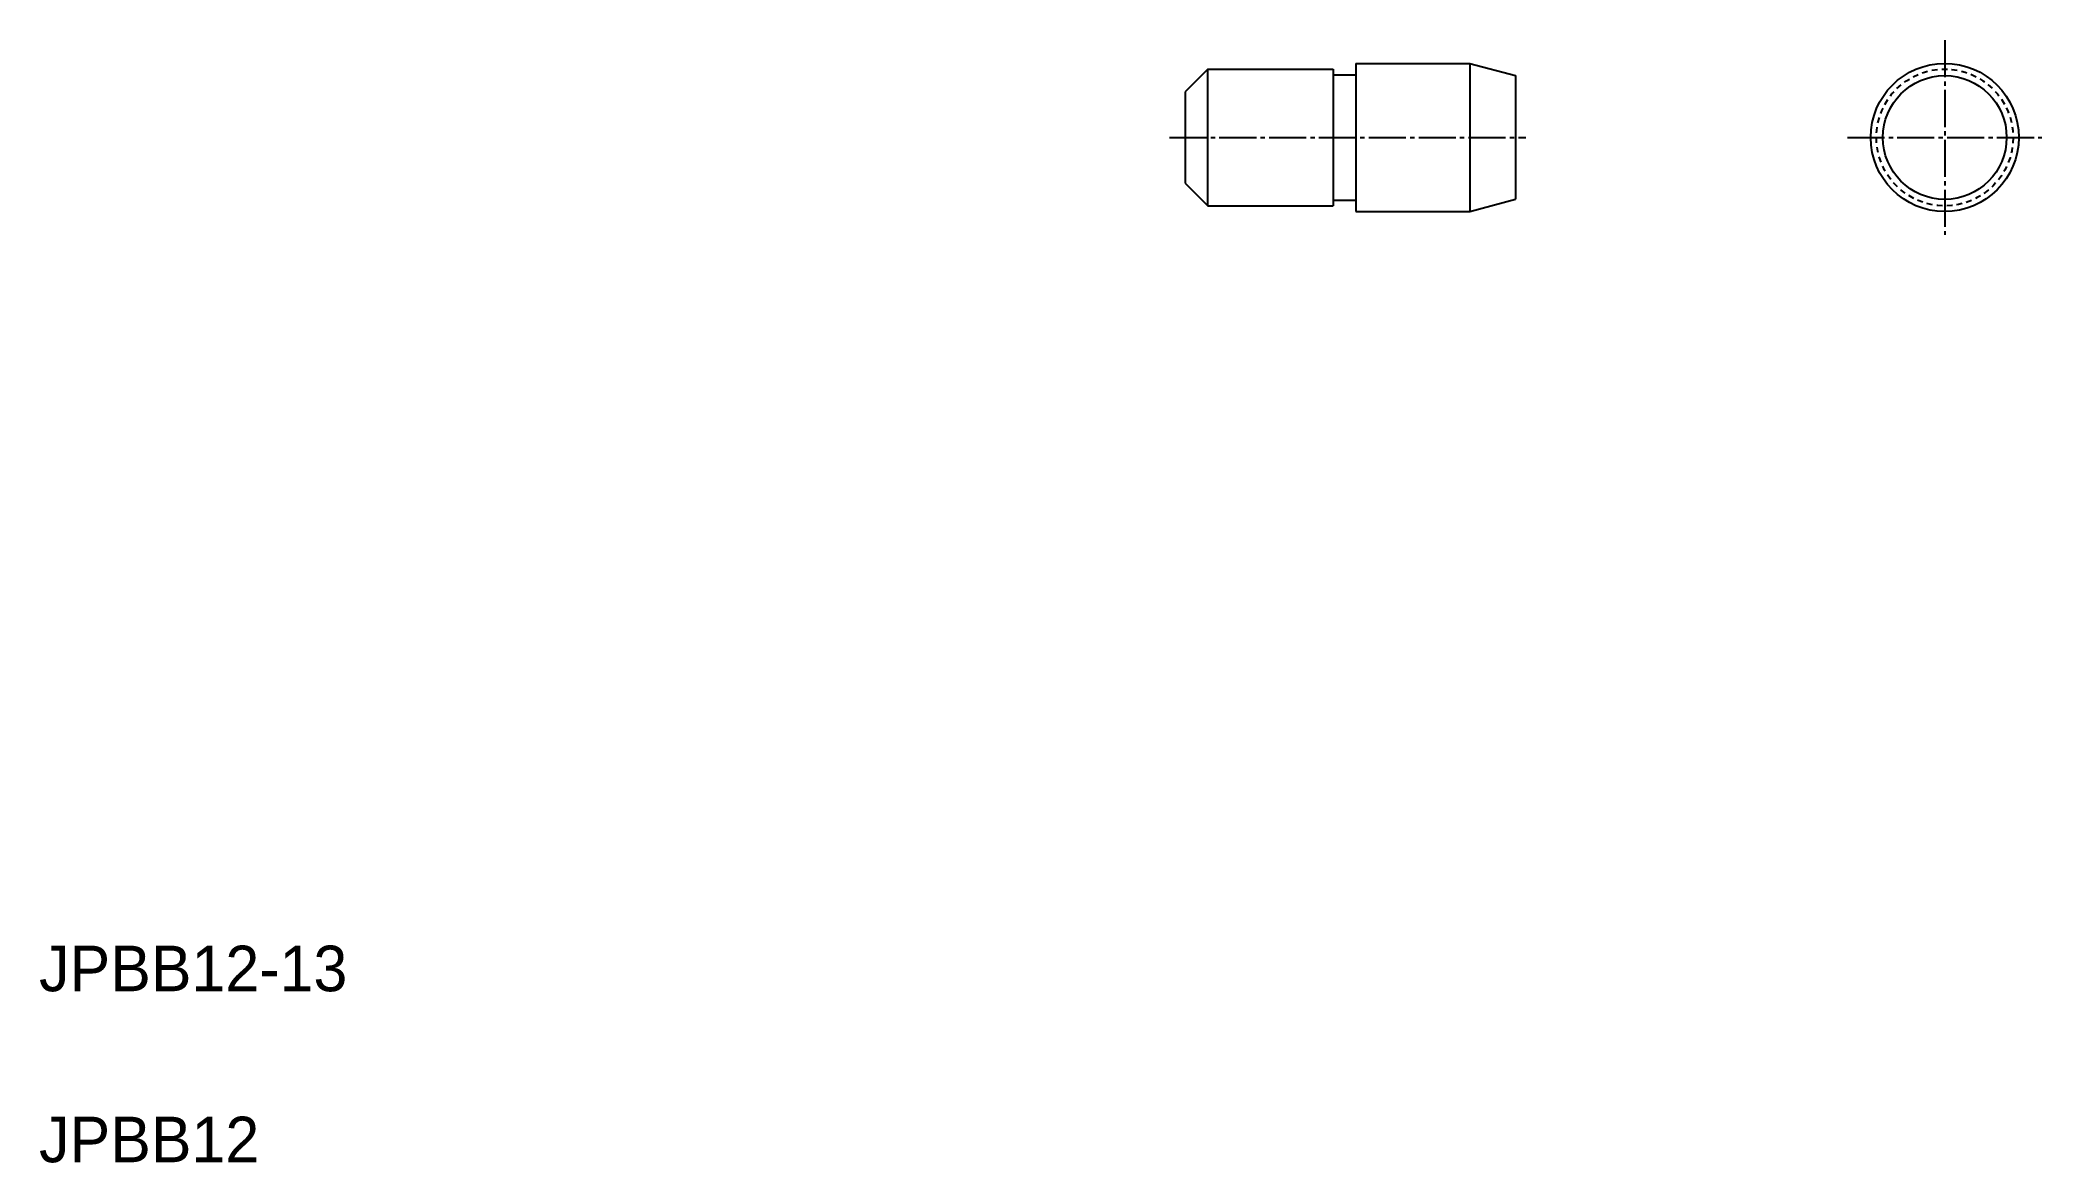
# Model space of a CAD drawing. Extents: x 10 to 186, y 10 to 108.
import ezdxf

# ---------------------------------------------------------------- set-up
doc = ezdxf.new("R2010")
doc.units = 0
doc.header["$LTSCALE"] = 0.25
doc.linetypes.add('CENTER', pattern=[17.5, 13, -1.5, 1.5, -1.5])
doc.linetypes.add('DASHED', pattern=[3.5, 2, -1.5])
doc.layers.get('0').update_dxf_attribs({"linetype": 'CONTINUOUS'})
doc.layers.add('CENTER', color=1, linetype='CENTER')
doc.styles.get("Standard").update_dxf_attribs({"font": 'txt', "height": 3.2})

msp = doc.modelspace()

# ---------------------------------------------------------------- linework, layer by layer
at = {"linetype": 'CONTINUOUS'}
for p, q in [((112.59, 105.89), (110.59, 103.89)), ((112.59, 93.89), (112.59, 105.89)), ((112.59, 105.89), (123.59, 105.89)), ((123.59, 105.89), (123.59, 93.89)), ((125.59, 106.39), (125.59, 93.39)), ((125.59, 106.39), (135.59, 106.39)), ((135.59, 106.39), (135.59, 93.39)), ((135.59, 106.39), (139.59, 105.32)), ((110.59, 103.89), (110.59, 95.89)), ((139.59, 105.32), (139.59, 94.47)), ((110.59, 95.89), (112.59, 93.89)), ((112.59, 93.89), (123.59, 93.89)), ((125.59, 93.39), (135.59, 93.39)), ((135.59, 93.39), (139.59, 94.47))]:
    msp.add_line(p, q, dxfattribs=at)
for p, q in [((123.59, 105.39), (125.59, 105.39)), ((139.59, 102.61), (139.59, 102.61)), ((139.59, 99.89), (139.59, 99.89)), ((123.59, 94.39), (125.59, 94.39))]:
    msp.add_line(p, q)
msp.add_circle((177.27, 99.89), 6.5, dxfattribs=at)
at = {"color": 3, "linetype": 'DASHED'}
msp.add_circle((177.27, 99.89), 6, dxfattribs=at)
msp.add_circle((177.27, 99.89), 5.43)
at = {"layer": 'CENTER', "color": 1, "linetype": 'CENTER'}
for p, q in [((177.27, 108.43), (177.27, 91.36)), ((109.22, 99.89), (140.49, 99.89)), ((168.73, 99.89), (185.8, 99.89))]:
    msp.add_line(p, q, dxfattribs=at)

# ---------------------------------------------------------------- texts
for s, p in [('JPBB12-13', (10, 25)), ('JPBB12', (10, 10))]:
    msp.add_text(s, height=4).set_placement(p)

doc.saveas('drawing.dxf')
